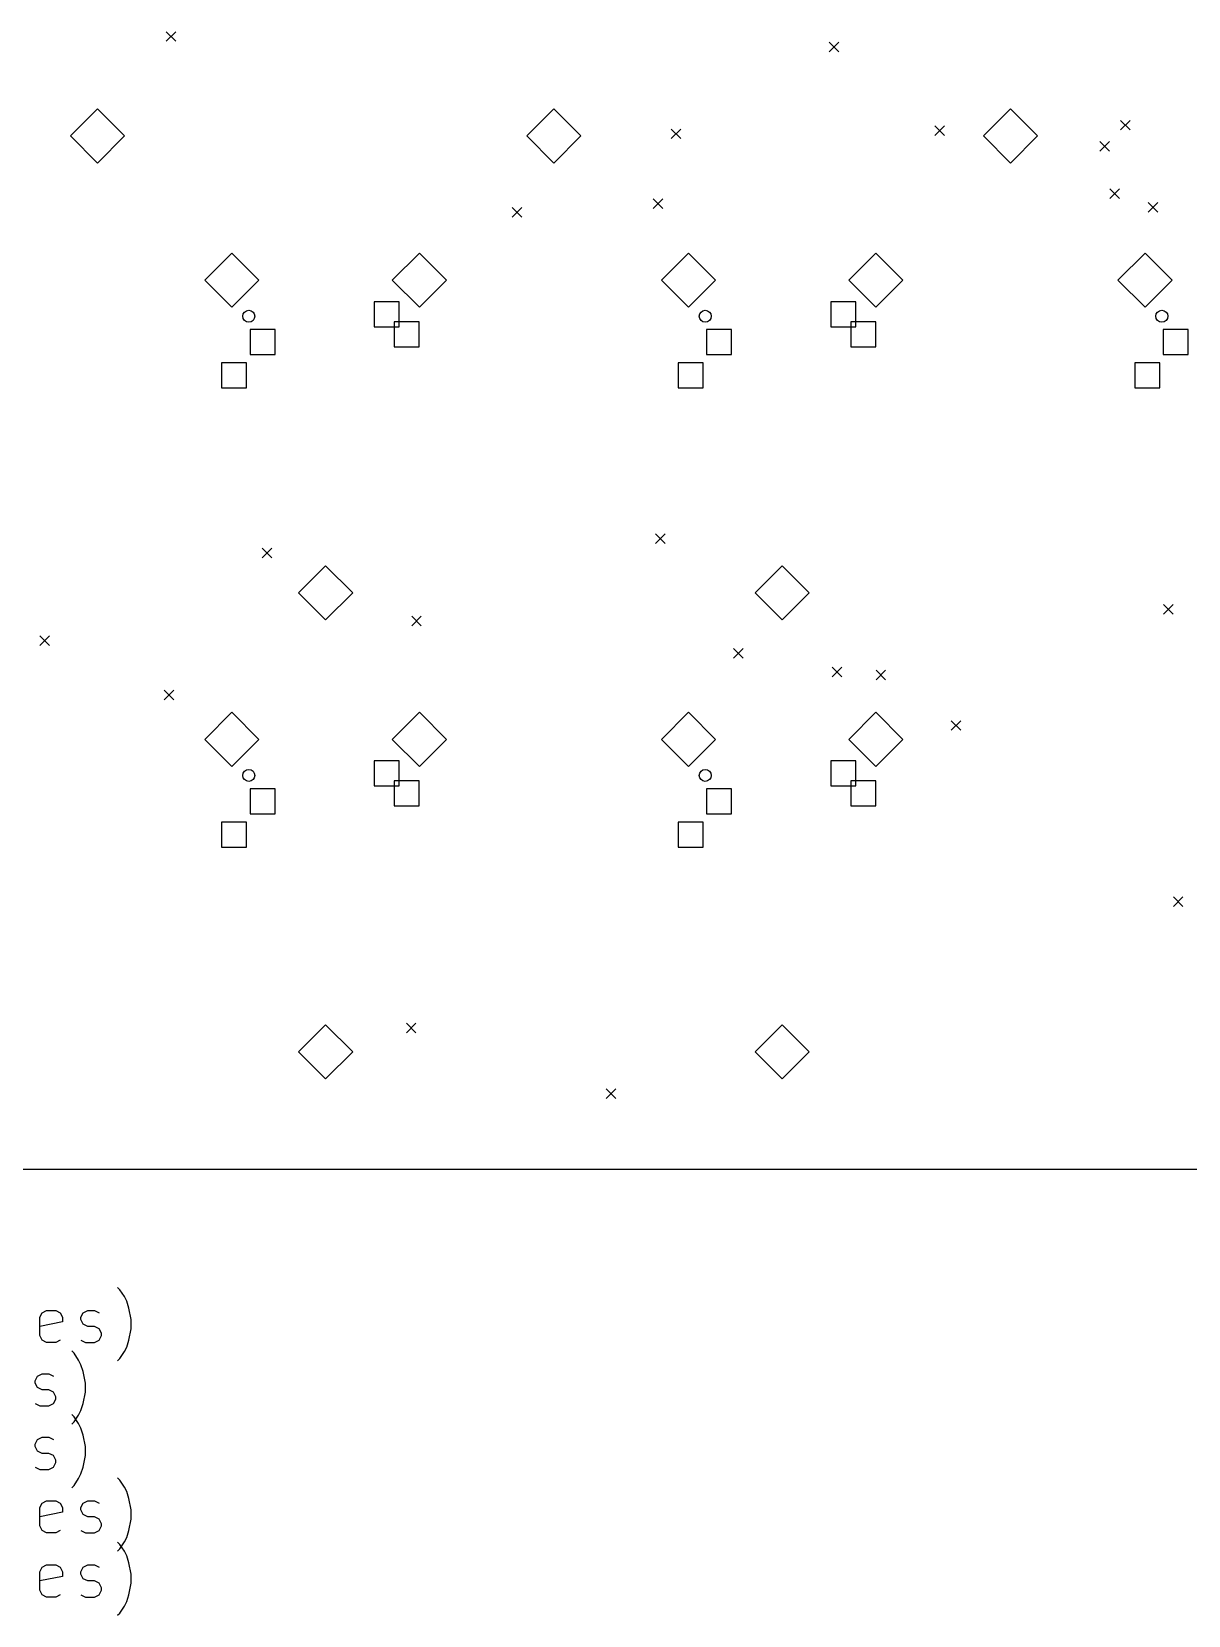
# Model space of a CAD drawing. Extents: x -0.1 to 15.2, y -5.9 to 0.
# Drawn here: x 1.83 to 3.725, y -5.771 to -3.178 of the extents above; entities that cross this region are included whole.
import ezdxf

# ---------------------------------------------------------------- set-up
doc = ezdxf.new("R2010")
doc.units = 0
doc.header["$MEASUREMENT"] = 0
doc.layers.add('BLACK', color=7, linetype='CONTINUOUS')

msp = doc.modelspace()

# ---------------------------------------------------------------- linework, layer by layer
at = {"layer": 'BLACK', "linetype": 'CONTINUOUS'}
for p, q in [((2.05039, -3.17756), (2.06614, -3.19331)), ((2.06614, -3.17756), (2.05039, -3.19331)), ((3.13681, -3.19488), (3.15256, -3.21063)), ((3.15256, -3.19488), (3.13681, -3.21063)), ((1.9378, -3.30413), (1.8935, -3.34843)), ((1.98209, -3.34843), (1.9378, -3.30413)), ((2.68583, -3.30413), (2.64154, -3.34843)), ((2.73012, -3.34843), (2.68583, -3.30413)), ((3.43386, -3.30413), (3.38957, -3.34843)), ((3.47815, -3.34843), (3.43386, -3.30413)), ((2.87795, -3.33701), (2.8937, -3.35276)), ((2.8937, -3.33701), (2.87795, -3.35276)), ((3.30984, -3.33189), (3.32559, -3.34764)), ((3.32559, -3.33189), (3.30984, -3.34764)), ((3.61417, -3.32283), (3.62992, -3.33858)), ((3.62992, -3.32283), (3.61417, -3.33858)), ((1.8935, -3.34843), (1.9378, -3.39272)), ((1.9378, -3.39272), (1.98209, -3.34843)), ((2.64154, -3.34843), (2.68583, -3.39272)), ((2.68583, -3.39272), (2.73012, -3.34843)), ((3.38957, -3.34843), (3.43386, -3.39272)), ((3.43386, -3.39272), (3.47815, -3.34843)), ((3.58012, -3.35728), (3.59587, -3.37303)), ((3.59587, -3.35728), (3.58012, -3.37303)), ((3.59676, -3.43513), (3.61251, -3.45088)), ((3.61251, -3.43513), (3.59676, -3.45088)), ((2.61732, -3.46535), (2.63307, -3.4811)), ((2.63307, -3.46535), (2.61732, -3.4811)), ((2.84843, -3.45157), (2.86417, -3.46732)), ((2.86417, -3.45157), (2.84843, -3.46732)), ((3.65945, -3.45748), (3.6752, -3.47323)), ((3.6752, -3.45748), (3.65945, -3.47323)), ((2.15827, -3.54035), (2.11398, -3.58465)), ((2.20256, -3.58465), (2.15827, -3.54035)), ((2.46535, -3.54035), (2.42106, -3.58465)), ((2.50965, -3.58465), (2.46535, -3.54035)), ((2.9063, -3.54035), (2.86201, -3.58465)), ((2.95059, -3.58465), (2.9063, -3.54035)), ((3.21339, -3.54035), (3.16909, -3.58465)), ((3.25768, -3.58465), (3.21339, -3.54035)), ((3.65433, -3.54035), (3.61004, -3.58465)), ((3.69862, -3.58465), (3.65433, -3.54035)), ((2.11398, -3.58465), (2.15827, -3.62894)), ((2.15827, -3.62894), (2.20256, -3.58465)), ((2.42106, -3.58465), (2.46535, -3.62894)), ((2.46535, -3.62894), (2.50965, -3.58465)), ((2.86201, -3.58465), (2.9063, -3.62894)), ((2.9063, -3.62894), (2.95059, -3.58465)), ((3.16909, -3.58465), (3.21339, -3.62894)), ((3.21339, -3.62894), (3.25768, -3.58465)), ((3.61004, -3.58465), (3.65433, -3.62894)), ((3.65433, -3.62894), (3.69862, -3.58465)), ((2.43227, -3.62009), (2.39135, -3.62009)), ((2.39135, -3.62009), (2.39135, -3.66101)), ((2.43227, -3.66101), (2.43227, -3.62009)), ((3.1803, -3.62009), (3.13938, -3.62009)), ((3.13938, -3.62009), (3.13938, -3.66101)), ((3.1803, -3.66101), (3.1803, -3.62009)), ((2.46515, -3.65277), (2.42422, -3.65277)), ((2.42422, -3.65277), (2.42422, -3.69369)), ((2.46515, -3.69369), (2.46515, -3.65277)), ((3.21318, -3.65277), (3.17225, -3.65277)), ((3.17225, -3.65277), (3.17225, -3.69369)), ((3.21318, -3.69369), (3.21318, -3.65277)), ((2.22893, -3.66556), (2.188, -3.66556)), ((2.188, -3.66556), (2.188, -3.70649)), ((2.22893, -3.70649), (2.22893, -3.66556)), ((2.39135, -3.66101), (2.43227, -3.66101)), ((2.97696, -3.66556), (2.93603, -3.66556)), ((2.93603, -3.66556), (2.93603, -3.70649)), ((2.97696, -3.70649), (2.97696, -3.66556)), ((3.13938, -3.66101), (3.1803, -3.66101)), ((3.72499, -3.66556), (3.68407, -3.66556)), ((3.68407, -3.66556), (3.68407, -3.70649)), ((3.72499, -3.70649), (3.72499, -3.66556)), ((2.188, -3.70649), (2.22893, -3.70649)), ((2.42422, -3.69369), (2.46515, -3.69369)), ((2.93603, -3.70649), (2.97696, -3.70649)), ((3.17225, -3.69369), (3.21318, -3.69369)), ((3.68407, -3.70649), (3.72499, -3.70649)), ((2.18227, -3.72009), (2.14135, -3.72009)), ((2.14135, -3.72009), (2.14135, -3.76101)), ((2.18227, -3.76101), (2.18227, -3.72009)), ((2.9303, -3.72009), (2.88938, -3.72009)), ((2.88938, -3.72009), (2.88938, -3.76101)), ((2.9303, -3.76101), (2.9303, -3.72009)), ((3.67834, -3.72009), (3.63741, -3.72009)), ((3.63741, -3.72009), (3.63741, -3.76101)), ((3.67834, -3.76101), (3.67834, -3.72009)), ((2.14135, -3.76101), (2.18227, -3.76101)), ((2.88938, -3.76101), (2.9303, -3.76101)), ((3.63741, -3.76101), (3.67834, -3.76101)), ((2.85236, -4), (2.86811, -4.01575)), ((2.86811, -4), (2.85236, -4.01575)), ((2.20768, -4.02362), (2.22343, -4.03937)), ((2.22343, -4.02362), (2.20768, -4.03937)), ((2.31181, -4.05217), (2.26752, -4.09646)), ((2.3561, -4.09646), (2.31181, -4.05217)), ((3.05984, -4.05217), (3.01555, -4.09646)), ((3.10413, -4.09646), (3.05984, -4.05217)), ((2.26752, -4.09646), (2.31181, -4.14075)), ((2.31181, -4.14075), (2.3561, -4.09646)), ((3.01555, -4.09646), (3.05984, -4.14075)), ((3.05984, -4.14075), (3.10413, -4.09646)), ((3.68465, -4.11575), (3.70039, -4.1315)), ((3.70039, -4.11575), (3.68465, -4.1315)), ((2.45276, -4.13484), (2.4685, -4.15059)), ((2.4685, -4.13484), (2.45276, -4.15059)), ((1.8435, -4.16732), (1.85925, -4.18307)), ((1.85925, -4.16732), (1.8435, -4.18307)), ((2.98031, -4.18799), (2.99606, -4.20374)), ((2.99606, -4.18799), (2.98031, -4.20374)), ((3.14173, -4.2185), (3.15748, -4.23425)), ((3.15748, -4.2185), (3.14173, -4.23425)), ((3.21358, -4.22343), (3.22933, -4.23917)), ((3.22933, -4.22343), (3.21358, -4.23917)), ((2.04724, -4.25591), (2.06299, -4.27165)), ((2.06299, -4.25591), (2.04724, -4.27165)), ((2.15827, -4.29232), (2.11398, -4.33661)), ((2.20256, -4.33661), (2.15827, -4.29232)), ((2.46535, -4.29232), (2.42106, -4.33661)), ((2.50965, -4.33661), (2.46535, -4.29232)), ((2.9063, -4.29232), (2.86201, -4.33661)), ((2.95059, -4.33661), (2.9063, -4.29232)), ((3.21339, -4.29232), (3.16909, -4.33661)), ((3.25768, -4.33661), (3.21339, -4.29232)), ((3.33661, -4.3061), (3.35236, -4.32185)), ((3.35236, -4.3061), (3.33661, -4.32185)), ((2.11398, -4.33661), (2.15827, -4.38091)), ((2.15827, -4.38091), (2.20256, -4.33661)), ((2.42106, -4.33661), (2.46535, -4.38091)), ((2.46535, -4.38091), (2.50965, -4.33661)), ((2.86201, -4.33661), (2.9063, -4.38091)), ((2.9063, -4.38091), (2.95059, -4.33661)), ((3.16909, -4.33661), (3.21339, -4.38091)), ((3.21339, -4.38091), (3.25768, -4.33661)), ((2.43227, -4.37206), (2.39135, -4.37206)), ((2.39135, -4.37206), (2.39135, -4.41298)), ((2.43227, -4.41298), (2.43227, -4.37206)), ((3.1803, -4.37206), (3.13938, -4.37206)), ((3.13938, -4.37206), (3.13938, -4.41298)), ((3.1803, -4.41298), (3.1803, -4.37206)), ((2.46515, -4.40474), (2.42422, -4.40474)), ((2.42422, -4.40474), (2.42422, -4.44566)), ((2.46515, -4.44566), (2.46515, -4.40474)), ((3.21318, -4.40474), (3.17225, -4.40474)), ((3.17225, -4.40474), (3.17225, -4.44566)), ((3.21318, -4.44566), (3.21318, -4.40474)), ((2.22893, -4.41753), (2.188, -4.41753)), ((2.188, -4.41753), (2.188, -4.45845)), ((2.22893, -4.45845), (2.22893, -4.41753)), ((2.39135, -4.41298), (2.43227, -4.41298)), ((2.97696, -4.41753), (2.93603, -4.41753)), ((2.93603, -4.41753), (2.93603, -4.45845)), ((2.97696, -4.45845), (2.97696, -4.41753)), ((3.13938, -4.41298), (3.1803, -4.41298)), ((2.188, -4.45845), (2.22893, -4.45845)), ((2.42422, -4.44566), (2.46515, -4.44566)), ((2.93603, -4.45845), (2.97696, -4.45845)), ((3.17225, -4.44566), (3.21318, -4.44566)), ((2.18227, -4.47206), (2.14135, -4.47206)), ((2.14135, -4.47206), (2.14135, -4.51298)), ((2.18227, -4.51298), (2.18227, -4.47206)), ((2.9303, -4.47206), (2.88938, -4.47206)), ((2.88938, -4.47206), (2.88938, -4.51298)), ((2.9303, -4.51298), (2.9303, -4.47206)), ((2.14135, -4.51298), (2.18227, -4.51298)), ((2.88938, -4.51298), (2.9303, -4.51298)), ((3.70079, -4.59449), (3.71654, -4.61024)), ((3.71654, -4.59449), (3.70079, -4.61024)), ((2.31181, -4.80413), (2.26752, -4.84843)), ((2.3561, -4.84843), (2.31181, -4.80413)), ((2.44409, -4.80157), (2.45984, -4.81732)), ((2.45984, -4.80157), (2.44409, -4.81732)), ((3.05984, -4.80413), (3.01555, -4.84843)), ((3.10413, -4.84843), (3.05984, -4.80413)), ((2.26752, -4.84843), (2.31181, -4.89272)), ((2.31181, -4.89272), (2.3561, -4.84843)), ((3.01555, -4.84843), (3.05984, -4.89272)), ((3.05984, -4.89272), (3.10413, -4.84843)), ((2.77165, -4.90906), (2.7874, -4.9248)), ((2.7874, -4.90906), (2.77165, -4.9248)), ((0.119291, -5.04055), (15.076, -5.04055)), ((1.97455, -5.23816), (1.9708, -5.23441)), ((1.98205, -5.24941), (1.97455, -5.23816)), ((1.9858, -5.25691), (1.98205, -5.24941)), ((1.98955, -5.26816), (1.9858, -5.25691)), ((1.84332, -5.28316), (1.84707, -5.27566)), ((1.84332, -5.31315), (1.84332, -5.28316)), ((1.88081, -5.29065), (1.84332, -5.29815)), ((1.84707, -5.27566), (1.85456, -5.27191)), ((1.85456, -5.27191), (1.86956, -5.27191)), ((1.86956, -5.27191), (1.87706, -5.27566)), ((1.87706, -5.27566), (1.88081, -5.28316)), ((1.88081, -5.28316), (1.88081, -5.29065)), ((1.91081, -5.28316), (1.91456, -5.27566)), ((1.91081, -5.2869), (1.91081, -5.28316)), ((1.91456, -5.2944), (1.91081, -5.2869)), ((1.91456, -5.27566), (1.92206, -5.27191)), ((1.92206, -5.27191), (1.9333, -5.27191)), ((1.9333, -5.27191), (1.9408, -5.27566)), ((1.9933, -5.2869), (1.98955, -5.26816)), ((1.9933, -5.3019), (1.9933, -5.2869)), ((1.84707, -5.32065), (1.84332, -5.31315)), ((1.92206, -5.29815), (1.91456, -5.2944)), ((1.9333, -5.29815), (1.92206, -5.29815)), ((1.9408, -5.3019), (1.9333, -5.29815)), ((1.94455, -5.3094), (1.9408, -5.3019)), ((1.9408, -5.32065), (1.94455, -5.31315)), ((1.94455, -5.31315), (1.94455, -5.3094)), ((1.98955, -5.32065), (1.9933, -5.3019)), ((1.85456, -5.3244), (1.84707, -5.32065)), ((1.86956, -5.3244), (1.85456, -5.3244)), ((1.87706, -5.32065), (1.86956, -5.3244)), ((1.89956, -5.3421), (1.89581, -5.33835)), ((1.90706, -5.35335), (1.89956, -5.3421)), ((1.91081, -5.32065), (1.91831, -5.3244)), ((1.91831, -5.3244), (1.9333, -5.3244)), ((1.9333, -5.3244), (1.9408, -5.32065)), ((1.97455, -5.35065), (1.98205, -5.3394)), ((1.98205, -5.3394), (1.9858, -5.3319)), ((1.9858, -5.3319), (1.98955, -5.32065)), ((1.91081, -5.36085), (1.90706, -5.35335)), ((1.91456, -5.37209), (1.91081, -5.36085)), ((1.9708, -5.3544), (1.97455, -5.35065)), ((1.83582, -5.38709), (1.83957, -5.37959)), ((1.83582, -5.39084), (1.83582, -5.38709)), ((1.83957, -5.39834), (1.83582, -5.39084)), ((1.83957, -5.37959), (1.84707, -5.37584)), ((1.84707, -5.37584), (1.85831, -5.37584)), ((1.85831, -5.37584), (1.86581, -5.37959)), ((1.91831, -5.39084), (1.91456, -5.37209)), ((1.91831, -5.40584), (1.91831, -5.39084)), ((1.84707, -5.40209), (1.83957, -5.39834)), ((1.85831, -5.40209), (1.84707, -5.40209)), ((1.86581, -5.40584), (1.85831, -5.40209)), ((1.86956, -5.41334), (1.86581, -5.40584)), ((1.86581, -5.42459), (1.86956, -5.41709)), ((1.86956, -5.41709), (1.86956, -5.41334)), ((1.91456, -5.42459), (1.91831, -5.40584)), ((1.83582, -5.42459), (1.84332, -5.42834)), ((1.84332, -5.42834), (1.85831, -5.42834)), ((1.85831, -5.42834), (1.86581, -5.42459)), ((1.89956, -5.44603), (1.89581, -5.44229)), ((1.89956, -5.45458), (1.90706, -5.44334)), ((1.90706, -5.45728), (1.89956, -5.44603)), ((1.90706, -5.44334), (1.91081, -5.43584)), ((1.91081, -5.43584), (1.91456, -5.42459)), ((1.89581, -5.45833), (1.89956, -5.45458)), ((1.91081, -5.46478), (1.90706, -5.45728)), ((1.91456, -5.47603), (1.91081, -5.46478)), ((1.83582, -5.49103), (1.83957, -5.48353)), ((1.83582, -5.49478), (1.83582, -5.49103)), ((1.83957, -5.50228), (1.83582, -5.49478)), ((1.83957, -5.48353), (1.84707, -5.47978)), ((1.84707, -5.47978), (1.85831, -5.47978)), ((1.85831, -5.47978), (1.86581, -5.48353)), ((1.91831, -5.49478), (1.91456, -5.47603)), ((1.91831, -5.50978), (1.91831, -5.49478)), ((1.84707, -5.50603), (1.83957, -5.50228)), ((1.85831, -5.50603), (1.84707, -5.50603)), ((1.86581, -5.50978), (1.85831, -5.50603)), ((1.86956, -5.51728), (1.86581, -5.50978)), ((1.86581, -5.52852), (1.86956, -5.52103)), ((1.86956, -5.52103), (1.86956, -5.51728)), ((1.91456, -5.52852), (1.91831, -5.50978)), ((1.83582, -5.52852), (1.84332, -5.53227)), ((1.84332, -5.53227), (1.85831, -5.53227)), ((1.85831, -5.53227), (1.86581, -5.52852)), ((1.89956, -5.55852), (1.90706, -5.54727)), ((1.90706, -5.54727), (1.91081, -5.53977)), ((1.91081, -5.53977), (1.91456, -5.52852)), ((1.97455, -5.54997), (1.9708, -5.54622)), ((1.98205, -5.56122), (1.97455, -5.54997)), ((1.89581, -5.56227), (1.89956, -5.55852)), ((1.9858, -5.56872), (1.98205, -5.56122)), ((1.98955, -5.57997), (1.9858, -5.56872)), ((1.84332, -5.59497), (1.84707, -5.58747)), ((1.84332, -5.62496), (1.84332, -5.59497)), ((1.88081, -5.60247), (1.84332, -5.60996)), ((1.84707, -5.58747), (1.85456, -5.58372)), ((1.85456, -5.58372), (1.86956, -5.58372)), ((1.86956, -5.58372), (1.87706, -5.58747)), ((1.87706, -5.58747), (1.88081, -5.59497)), ((1.88081, -5.59497), (1.88081, -5.60247)), ((1.91081, -5.59497), (1.91456, -5.58747)), ((1.91081, -5.59872), (1.91081, -5.59497)), ((1.91456, -5.60621), (1.91081, -5.59872)), ((1.91456, -5.58747), (1.92206, -5.58372)), ((1.92206, -5.58372), (1.9333, -5.58372)), ((1.9333, -5.58372), (1.9408, -5.58747)), ((1.9933, -5.59872), (1.98955, -5.57997)), ((1.9933, -5.61371), (1.9933, -5.59872)), ((1.84707, -5.63246), (1.84332, -5.62496)), ((1.92206, -5.60996), (1.91456, -5.60621)), ((1.9333, -5.60996), (1.92206, -5.60996)), ((1.9408, -5.61371), (1.9333, -5.60996)), ((1.94455, -5.62121), (1.9408, -5.61371)), ((1.9408, -5.63246), (1.94455, -5.62496)), ((1.94455, -5.62496), (1.94455, -5.62121)), ((1.98955, -5.63246), (1.9933, -5.61371)), ((1.85456, -5.63621), (1.84707, -5.63246)), ((1.86956, -5.63621), (1.85456, -5.63621)), ((1.87706, -5.63246), (1.86956, -5.63621)), ((1.91081, -5.63246), (1.91831, -5.63621)), ((1.91831, -5.63621), (1.9333, -5.63621)), ((1.9333, -5.63621), (1.9408, -5.63246)), ((1.97455, -5.65509), (1.9708, -5.65134)), ((1.97455, -5.66246), (1.98205, -5.65121)), ((1.98205, -5.65121), (1.9858, -5.64371)), ((1.9858, -5.64371), (1.98955, -5.63246)), ((1.9708, -5.66621), (1.97455, -5.66246)), ((1.98205, -5.66634), (1.97455, -5.65509)), ((1.9858, -5.67384), (1.98205, -5.66634)), ((1.98955, -5.68509), (1.9858, -5.67384)), ((1.84332, -5.70008), (1.84707, -5.69259)), ((1.84332, -5.73008), (1.84332, -5.70008)), ((1.84707, -5.69259), (1.85456, -5.68884)), ((1.85456, -5.68884), (1.86956, -5.68884)), ((1.86956, -5.68884), (1.87706, -5.69259)), ((1.87706, -5.69259), (1.88081, -5.70008)), ((1.88081, -5.70008), (1.88081, -5.70758)), ((1.91081, -5.70008), (1.91456, -5.69259)), ((1.91081, -5.70383), (1.91081, -5.70008)), ((1.91456, -5.71133), (1.91081, -5.70383)), ((1.91456, -5.69259), (1.92206, -5.68884)), ((1.92206, -5.68884), (1.9333, -5.68884)), ((1.9333, -5.68884), (1.9408, -5.69259)), ((1.9933, -5.70383), (1.98955, -5.68509)), ((1.9933, -5.71883), (1.9933, -5.70383)), ((1.88081, -5.70758), (1.84332, -5.71508)), ((1.84707, -5.73758), (1.84332, -5.73008)), ((1.92206, -5.71508), (1.91456, -5.71133)), ((1.9333, -5.71508), (1.92206, -5.71508)), ((1.9408, -5.71883), (1.9333, -5.71508)), ((1.94455, -5.72633), (1.9408, -5.71883)), ((1.9408, -5.73758), (1.94455, -5.73008)), ((1.94455, -5.73008), (1.94455, -5.72633)), ((1.98955, -5.73758), (1.9933, -5.71883)), ((1.85456, -5.74133), (1.84707, -5.73758)), ((1.86956, -5.74133), (1.85456, -5.74133)), ((1.87706, -5.73758), (1.86956, -5.74133)), ((1.91081, -5.73758), (1.91831, -5.74133)), ((1.91831, -5.74133), (1.9333, -5.74133)), ((1.9333, -5.74133), (1.9408, -5.73758)), ((1.97455, -5.76758), (1.98205, -5.75633)), ((1.98205, -5.75633), (1.9858, -5.74883)), ((1.9858, -5.74883), (1.98955, -5.73758)), ((1.9708, -5.77133), (1.97455, -5.76758))]:
    msp.add_line(p, q, dxfattribs=at)
at = {"layer": 'BLACK'}
for centre in [(2.18583, -3.6437), (2.93386, -3.6437), (3.68189, -3.6437), (2.18583, -4.39567), (2.93386, -4.39567)]:
    msp.add_circle(centre, 0.009843, dxfattribs=at)

doc.saveas('drawing.dxf')
